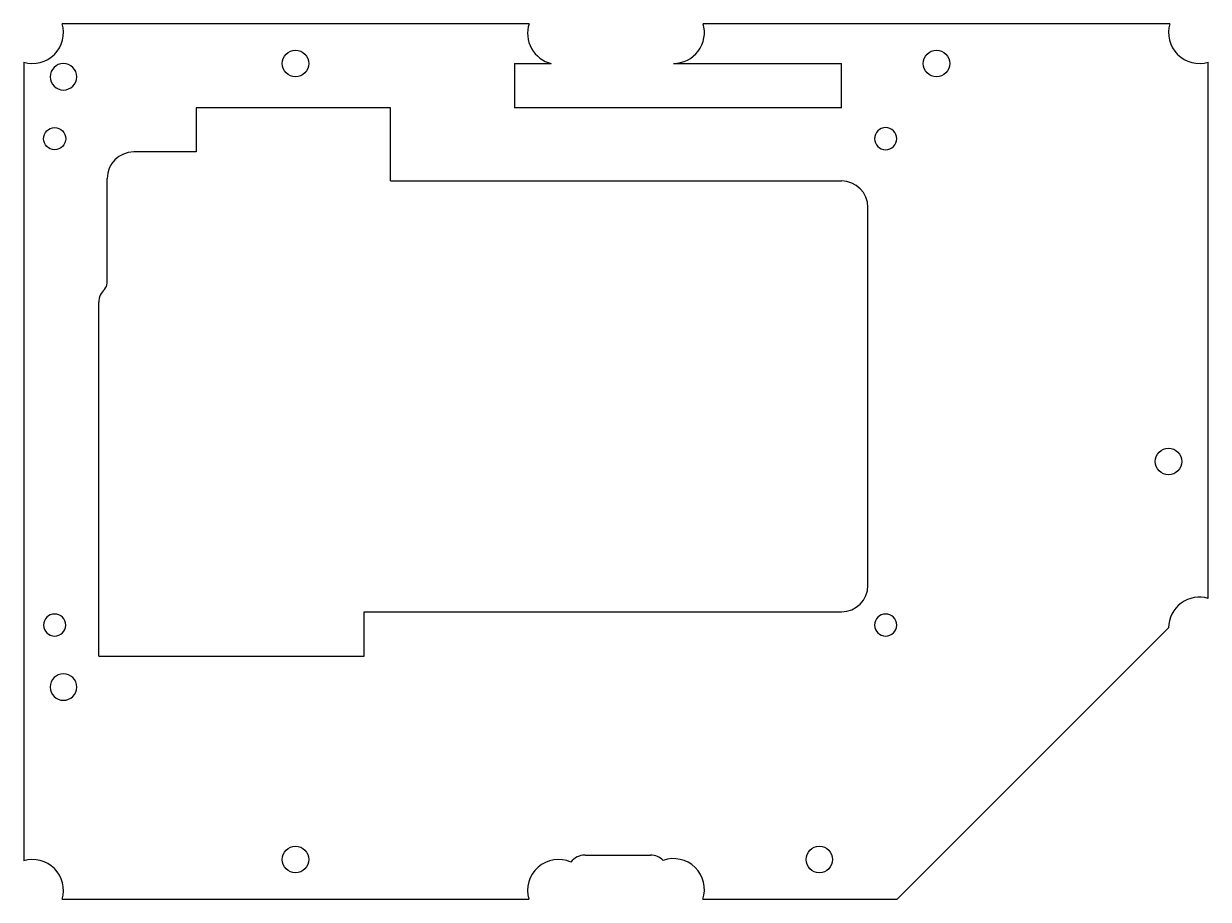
# Model space of a CAD drawing. Header units: millimetres. Extents: x 0 to 134, y 0 to 99.
import ezdxf

# ---------------------------------------------------------------- set-up
doc = ezdxf.new("R2010")
doc.units = ezdxf.units.MM
doc.layers.get('0').update_dxf_attribs({"color": 253, "lineweight": 70, "true_color": 0x8faf8f})

msp = doc.modelspace()

# ---------------------------------------------------------------- linework, layer by layer
at = {"color": 250, "lineweight": -3, "true_color": 0x262626}
for p, q in [((57.18, 99), (4.35, 99)), ((129.65, 99), (76.85, 99)), ((0, 94.65), (0, 4.35)), ((55.5, 94.5), (55.5, 89.5)), ((55.5, 94.5), (59.67, 94.5)), ((73.5, 94.5), (92.5, 94.5)), ((92.5, 89.5), (92.5, 94.5)), ((134, 34.01), (134, 94.65)), ((19.5, 89.5), (19.5, 84.5)), ((41.5, 89.5), (19.5, 89.5)), ((41.5, 81.22), (41.5, 89.5)), ((92.5, 89.5), (55.5, 89.5)), ((19.5, 84.5), (12.44, 84.5)), ((9.44, 69.69), (9.44, 81.5)), ((41.5, 81.22), (92.5, 81.22)), ((95.5, 35.5), (95.5, 78.22)), ((8.5, 27.5), (8.5, 67.51)), ((38.5, 32.5), (92.5, 32.5)), ((38.5, 27.5), (38.5, 32.5)), ((98.81, 0), (129.5, 30.69)), ((8.5, 27.5), (38.5, 27.5)), ((63.5, 5), (70.91, 5)), ((4.35, 0), (57.15, 0)), ((76.82, 0), (98.81, 0))]:
    msp.add_line(p, q, dxfattribs=at)
for centre, radius in [((30.75, 94.5), 1.5), ((103.25, 94.5), 1.5), ((3.5, 86), 1.25), ((129.5, 49.5), 1.5), ((30.75, 4.5), 1.5), ((90, 4.5), 1.5)]:
    msp.add_circle(centre, radius, dxfattribs=at)
at = {"color": 250, "lineweight": -3, "true_color": 0x262626, "extrusion": (-6.91953e-18, -5.18087e-19, -1)}
for centre, radius in [((-4.5, 93), 1.5), ((-97.5, 86), 1.25), ((-3.5, 31), 1.25), ((-97.5, 31), 1.25), ((-4.5, 24), 1.5)]:
    msp.add_circle(centre, radius, dxfattribs=at)
at = {"color": 250, "lineweight": -3, "true_color": 0x262626}
for centre, radius, start, end in [((1, 98), 3.5, 253.3985, 16.6015), ((60.5, 97.9), 3.5, 161.6866, 256.288), ((73.5, 98), 3.5, 270, 16.6015), ((133, 98), 3.5, 163.3985, 286.6015), ((12.44, 81.5), 3, 90, 180), ((92.5, 78.22), 3, 0, 90), ((8.44, 69.69), 1, 313.4417, 0), ((10.5, 67.51), 2, 133.4417, 180), ((92.5, 35.5), 3, 270, 360), ((133, 30.66), 3.5, 73.3985, 179.4343), ((1, 1), 3.5, 343.3985, 106.6015), ((60.5, 1), 3.5, 66.3429, 196.6015), ((63.5, 3), 2, 90, 142.9196), ((70.91, 3), 2, 44.4982, 90), ((73.5, 1.1), 3.5, 341.6866, 109.3634)]:
    msp.add_arc(centre, radius, start, end, dxfattribs=at)

doc.saveas('drawing.dxf')
